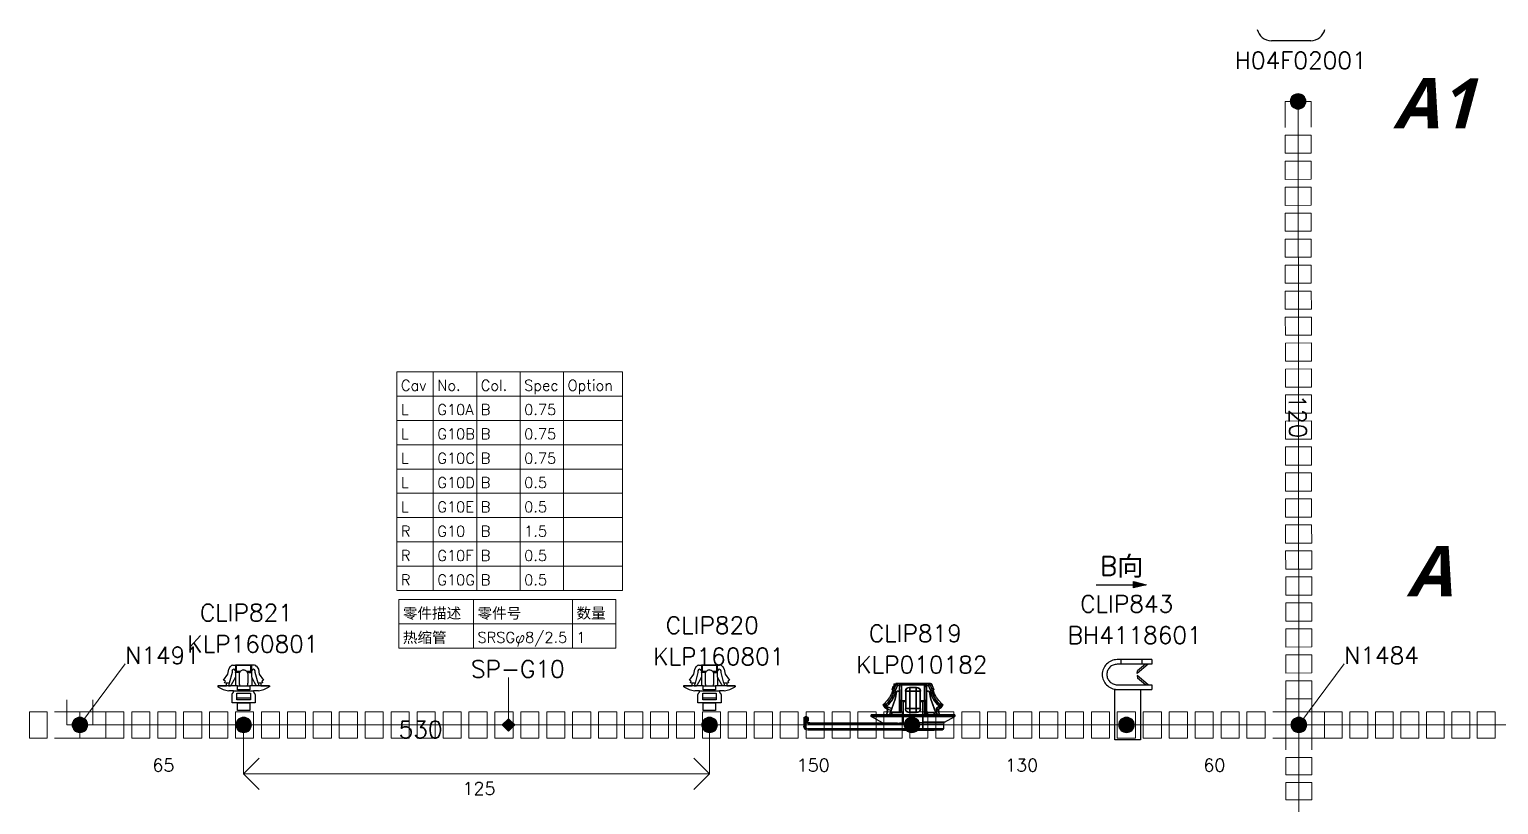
# Model space of a CAD drawing. Header units: millimetres. Extents: x 6 to 3615, y 6 to 858.
# Drawn here: x 282.6 to 517.6, y 182.5 to 306.5 of the extents above; entities that cross this region are included whole.
import ezdxf

# ---------------------------------------------------------------- set-up
doc = ezdxf.new("R2010")
doc.units = ezdxf.units.MM
doc.styles.add('SegoeUIBoldItalic_Style', font='segoeuiz.ttf')
doc.styles.add('Simplex_Style', font='simplex_.ttf')

msp = doc.modelspace()

# ---------------------------------------------------------------- hatches: boundary and pattern name
h = msp.add_hatch(color=0)
edge = h.paths.add_edge_path()
edge.add_arc((485.52, 295), 1.25, 0, 360)
h = msp.add_hatch(color=0)
edge = h.paths.add_edge_path()
edge.add_arc((485.52, 295), 1.25, 0, 360)
for points in [[(459.22, 218.2), (461.22, 217.7), (459.22, 217.2)], [(359.21, 194.27), (358.21, 195.27), (359.21, 196.27), (360.21, 195.27)]]:
    msp.add_hatch(color=0).paths.add_polyline_path(points)
h = msp.add_hatch(color=0)
edge = h.paths.add_edge_path()
edge.add_arc((290.65, 195.27), 1.25, 0, 360)
h = msp.add_hatch(color=0)
edge = h.paths.add_edge_path()
edge.add_arc((290.65, 195.27), 1.25, 0, 360)
h = msp.add_hatch(color=0)
edge = h.paths.add_edge_path()
edge.add_arc((316.85, 195.27), 1.25, 0, 360)
h = msp.add_hatch(color=0)
edge = h.paths.add_edge_path()
edge.add_arc((316.85, 195.27), 1.25, 0, 360)
h = msp.add_hatch(color=0)
edge = h.paths.add_edge_path()
edge.add_arc((391.38, 195.27), 1.25, 0, 360)
h = msp.add_hatch(color=0)
edge = h.paths.add_edge_path()
edge.add_arc((391.38, 195.27), 1.25, 0, 360)
h = msp.add_hatch(color=0)
edge = h.paths.add_edge_path()
edge.add_arc((423.75, 195.27), 1.25, 0, 360)
h = msp.add_hatch(color=0)
edge = h.paths.add_edge_path()
edge.add_arc((423.75, 195.27), 1.25, 0, 360)
h = msp.add_hatch(color=0)
edge = h.paths.add_edge_path()
edge.add_arc((458.08, 195.27), 1.25, 0, 360)
h = msp.add_hatch(color=0)
edge = h.paths.add_edge_path()
edge.add_arc((458.08, 195.27), 1.25, 0, 360)
h = msp.add_hatch(color=0)
edge = h.paths.add_edge_path()
edge.add_arc((485.65, 195.27), 1.25, 0, 360)
h = msp.add_hatch(color=0)
edge = h.paths.add_edge_path()
edge.add_arc((485.65, 195.27), 1.25, 0, 360)

# ---------------------------------------------------------------- linework, layer by layer
at = {"color": 0, "linetype": 'Continuous', "lineweight": 30, "flags": 128}
for points in [[(487.55, 304.69), (481.25, 304.69)], [(453.22, 217.7), (461.22, 217.7)], [(314.53, 201.93), (314.08, 201.93), (313.8, 202.01), (313.92, 202.3), (313.65, 202.42), (314.34, 203.39), (314.47, 204.17), (314.76, 204.65)], [(318.58, 204.84), (315.54, 204.84), (315.54, 202.91), (315.07, 202.08), (314.85, 201.71), (314.74, 201.5)], [(315.09, 204.84), (315.54, 204.84)], [(317.32, 203.87), (318.02, 203.87), (318.02, 204.78), (315.66, 204.78), (315.66, 203.87), (316.36, 203.87)], [(318.94, 201.5), (318.82, 201.71), (318.61, 202.08), (318.14, 202.91), (318.14, 204.84)], [(318.92, 204.65), (319.2, 204.17), (319.34, 203.39), (320.03, 202.42), (319.75, 202.3), (319.87, 202.01), (319.59, 201.93), (319.15, 201.93), (318.69, 203.66), (318.69, 203.9)], [(389.06, 201.93), (388.61, 201.93), (388.34, 202.01), (388.46, 202.3), (388.18, 202.42), (388.87, 203.39), (389.01, 204.17), (389.29, 204.65)], [(393.11, 204.84), (390.07, 204.84), (390.07, 202.91), (389.6, 202.08), (389.39, 201.71), (389.27, 201.5)], [(389.62, 204.84), (390.07, 204.84)], [(391.85, 203.87), (392.55, 203.87), (392.55, 204.78), (390.19, 204.78), (390.19, 203.87), (390.89, 203.87)], [(393.47, 201.5), (393.35, 201.71), (393.14, 202.08), (392.67, 202.91), (392.67, 204.84)], [(393.45, 204.65), (393.73, 204.17), (393.87, 203.39), (394.56, 202.42), (394.28, 202.3), (394.4, 202.01), (394.12, 201.93), (393.68, 201.93), (393.22, 203.66), (393.22, 203.9)], [(462.14, 205.71), (456.57, 205.71), (456.34, 205.7), (456.11, 205.66), (455.89, 205.61), (455.66, 205.53), (455.45, 205.43), (455.26, 205.31), (455.07, 205.17), (454.9, 205.01), (454.74, 204.84), (454.6, 204.65), (454.48, 204.45), (454.38, 204.24), (454.3, 204.02), (454.24, 203.8), (454.21, 203.57), (454.2, 203.34), (454.21, 203.1), (454.24, 202.87), (454.3, 202.65), (454.38, 202.43), (454.48, 202.22), (454.6, 202.02), (454.74, 201.83), (454.9, 201.66), (455.07, 201.5), (455.26, 201.36), (455.45, 201.24), (455.66, 201.14), (455.89, 201.07), (456.11, 201.01), (456.34, 200.97), (456.57, 200.96), (462.14, 200.96)], [(462.14, 204.97), (456.57, 204.97), (456.41, 204.96), (456.26, 204.94), (456.1, 204.9), (455.95, 204.85), (455.8, 204.78), (455.66, 204.7), (455.54, 204.6), (455.42, 204.49), (455.31, 204.37), (455.21, 204.24), (455.13, 204.11), (455.06, 203.96), (455.01, 203.81), (454.97, 203.65), (454.95, 203.49), (454.94, 203.34), (454.95, 203.17), (454.97, 203.02), (455.01, 202.86), (455.06, 202.71), (455.13, 202.57), (455.21, 202.43), (455.31, 202.3), (455.42, 202.18), (455.54, 202.07), (455.66, 201.98), (455.8, 201.89), (455.95, 201.83), (456.1, 201.77), (456.26, 201.73), (456.41, 201.71), (456.57, 201.7), (462.14, 201.7)], [(457.19, 205.71), (457.19, 204.97)], [(461.57, 204.97), (459.76, 203.48)], [(461.12, 204.97), (459.82, 203.9)], [(460.52, 205.71), (460.52, 204.97)], [(462.14, 205.71), (462.14, 204.97)], [(314.99, 203.9), (314.99, 203.66), (314.53, 201.93), (314.41, 201.5), (314.74, 201.5)], [(315.54, 202.91), (315.54, 201.5)], [(316.21, 203.67), (315.56, 203.67), (315.57, 203.71)], [(316.13, 203.35), (316.13, 201.97)], [(317.47, 203.67), (318.12, 203.67), (318.1, 203.71)], [(317.55, 201.97), (317.55, 203.35)], [(318.14, 202.91), (318.14, 201.5)], [(389.52, 203.9), (389.52, 203.66), (389.06, 201.93), (388.94, 201.5), (389.27, 201.5)], [(390.07, 202.91), (390.07, 201.5)], [(390.74, 203.67), (390.09, 203.67), (390.1, 203.71)], [(390.66, 203.35), (390.66, 201.97)], [(392, 203.67), (392.65, 203.67), (392.63, 203.71)], [(392.08, 201.97), (392.08, 203.35)], [(392.67, 202.91), (392.67, 201.5)], [(459.76, 203.48), (459.82, 203.9)], [(459.76, 203.19), (459.82, 202.77)], [(461.57, 201.7), (459.76, 203.19)], [(461.12, 201.7), (459.82, 202.77)], [(315.85, 201.5), (312.7, 201.5), (314.08, 201.5), (314.08, 201.93)], [(312.7, 201.5), (312.7, 201.38)], [(315.22, 200.71), (314.47, 200.71)], [(318.69, 200.16), (318.69, 198.78), (314.99, 198.78), (314.99, 200.16)], [(315.22, 200.49), (315.22, 200.71), (318.45, 200.71)], [(315.75, 199.29), (315.75, 200.33), (317.92, 200.33), (317.92, 199.29), (315.75, 199.29)], [(320.97, 201.5), (317.82, 201.5), (317.82, 200.9), (315.85, 200.9), (315.85, 201.5), (317.82, 201.5)], [(319.2, 200.71), (318.45, 200.71), (318.45, 200.49)], [(319.15, 201.93), (319.26, 201.5), (318.94, 201.5)], [(319.59, 201.93), (319.59, 201.5), (320.97, 201.5), (320.97, 201.38)], [(390.38, 201.5), (387.23, 201.5), (388.61, 201.5), (388.61, 201.93)], [(387.23, 201.5), (387.23, 201.38)], [(389.76, 200.71), (389.01, 200.71)], [(393.22, 200.16), (393.22, 198.78), (389.52, 198.78), (389.52, 200.16)], [(389.76, 200.49), (389.76, 200.71), (392.98, 200.71)], [(390.28, 199.29), (390.28, 200.33), (392.45, 200.33), (392.45, 199.29), (390.28, 199.29)], [(395.5, 201.5), (392.35, 201.5), (392.35, 200.9), (390.38, 200.9), (390.38, 201.5), (392.35, 201.5)], [(393.73, 200.71), (392.98, 200.71), (392.98, 200.49)], [(393.68, 201.93), (393.79, 201.5), (393.47, 201.5)], [(394.12, 201.93), (394.12, 201.5), (395.5, 201.5), (395.5, 201.38)], [(420.63, 200.87), (420.46, 200.25), (420.18, 199.67), (419.8, 199.16), (419.34, 198.72)], [(420.87, 200.78), (420.8, 200.45), (420.7, 200.13), (420.58, 199.82), (420.42, 199.53), (420.24, 199.26), (420.05, 199), (419.82, 198.77), (419.58, 198.56)], [(420.87, 200.78), (420.8, 200.45), (420.7, 200.13), (420.58, 199.82), (420.42, 199.53), (420.24, 199.26), (420.05, 199), (419.82, 198.77), (419.58, 198.56)], [(419.58, 198.56), (419.97, 198.92), (420.3, 199.33), (420.56, 199.78), (420.75, 200.27), (420.87, 200.78)], [(419.75, 198.35), (420.17, 198.72), (420.52, 199.15), (420.79, 199.63), (421.01, 200.16), (421.15, 200.74)], [(419.75, 198.35), (420.17, 198.72), (420.52, 199.15), (420.79, 199.63), (421.01, 200.16), (421.15, 200.74)], [(419.75, 198.35), (420.17, 198.73), (420.52, 199.17), (420.8, 199.66), (421.01, 200.19), (421.15, 200.74)], [(421.15, 200.74), (421.03, 200.26), (420.86, 199.79), (420.63, 199.35), (420.35, 198.94), (420.07, 198.62), (419.75, 198.35)], [(420.57, 200.86), (420.74, 201.46)], [(420.6, 200.86), (420.87, 200.78), (420.6, 200.84)], [(420.89, 201.71), (420.66, 201.1), (420.93, 201.02), (420.66, 201.11)], [(420.85, 201.71), (420.97, 201.86), (421.15, 201.91)], [(420.85, 200.79), (421.02, 201.39)], [(421.15, 200.74), (420.87, 200.78), (421.15, 200.74), (421.2, 200.93), (420.93, 201.02), (421.18, 201.69), (420.93, 201.02), (421.2, 200.93)], [(421.18, 201.69), (420.88, 201.71)], [(421.21, 201.67), (420.95, 201.69)], [(421.28, 200.5), (421.08, 199.39), (421.28, 200.5)], [(421.12, 200.73), (421.16, 200.93)], [(421.44, 201.91), (421.31, 201.88), (421.21, 201.76), (421.18, 201.69)], [(421.18, 201.69), (421.21, 201.79), (421.29, 201.87), (421.44, 201.91)], [(422.35, 199.03), (422.35, 196.9), (425.51, 196.9), (422.35, 196.9), (422.35, 199.03), (422.05, 199.09), (422.09, 199.18), (422.05, 199.09), (421.78, 199.09), (421.78, 200.96), (421.83, 201.6), (421.44, 201.6), (421.44, 201.91), (421.18, 201.91), (421.44, 201.91), (421.44, 201.6), (421.83, 201.6), (421.8, 201.88)], [(421.44, 201.6), (421.2, 200.93), (421.44, 201.6), (421.18, 201.69), (421.44, 201.6)], [(421.28, 200.53), (421.36, 200.67), (421.5, 200.72)], [(421.5, 200.68), (421.42, 200.67), (421.35, 200.64), (421.31, 200.58), (421.28, 200.5)], [(421.5, 200.68), (421.4, 200.66), (421.33, 200.61)], [(421.78, 201.91), (421.44, 201.91), (421.78, 201.91), (421.78, 201.91), (421.78, 201.91), (421.78, 201.91)], [(421.56, 200.68), (421.5, 200.68), (421.56, 200.68), (421.5, 200.68)], [(421.55, 200.69), (421.72, 200.62), (421.79, 200.47)], [(421.78, 200.46), (421.76, 200.58), (421.68, 200.66), (421.56, 200.68)], [(421.78, 200.46), (421.76, 200.58), (421.68, 200.66), (421.56, 200.68)], [(421.75, 200.95), (421.81, 201.61)], [(421.78, 201.91), (421.78, 201.9), (421.79, 201.86), (421.83, 201.6)], [(421.83, 201.6), (421.84, 201.75), (421.79, 201.88), (421.78, 201.9), (421.78, 201.91)], [(421.79, 201.91), (421.78, 201.91), (421.79, 201.91)], [(421.78, 200.46), (421.78, 199.09), (421.78, 200.96), (421.78, 200.46)], [(421.79, 201.91), (421.79, 201.91), (421.8, 201.91), (421.83, 201.89), (421.92, 201.83), (422.09, 201.68)], [(422.09, 201.68), (421.94, 201.83), (421.81, 201.91), (421.79, 201.91)], [(421.79, 201.91), (421.8, 201.91), (421.85, 201.89), (421.99, 201.79), (422.09, 201.68)], [(426.06, 201.91), (421.79, 201.91), (426.06, 201.91)], [(425.76, 201.68), (422.09, 201.68), (425.76, 201.68)], [(422.09, 201.68), (422.09, 199.18), (422.09, 201.68)], [(422.75, 200.69), (422.8, 200.93), (422.93, 201.14), (423.14, 201.27), (423.38, 201.33)], [(422.75, 200.69), (422.8, 200.93), (422.93, 201.14), (423.14, 201.27), (423.38, 201.33)], [(422.76, 200.66), (422.82, 200.91), (422.97, 201.12)], [(422.79, 200.65), (422.79, 199.11), (422.79, 200.65)], [(424.43, 197.88), (423.42, 197.88), (423.42, 200.65), (422.79, 200.65), (423.42, 200.65), (423.42, 197.88), (424.43, 197.88), (424.43, 197.24), (424.43, 197.88)], [(422.95, 201.11), (423.17, 201.26), (423.42, 201.31)], [(422.97, 201.13), (423.18, 201.27), (423.42, 201.32)], [(424.43, 201.28), (423.42, 201.28), (423.42, 200.65), (424.43, 200.65), (424.43, 197.88), (425.06, 197.88), (425.06, 199.03), (425.06, 197.88), (425.06, 200.65), (424.43, 200.65), (424.43, 201.28), (423.42, 201.28), (424.43, 201.28), (424.43, 200.65), (425.06, 200.65), (425.06, 199.11), (425.51, 199.11), (425.76, 199.18), (425.76, 201.68), (425.76, 199.18), (425.51, 199.11), (425.51, 199.03), (425.8, 199.09), (425.76, 199.18)], [(425.06, 197.88), (424.43, 197.88), (424.43, 200.65), (423.42, 200.65), (423.42, 201.28)], [(424.43, 201.29), (424.67, 201.24), (424.88, 201.12)], [(424.43, 201.29), (424.67, 201.24), (424.88, 201.12)], [(424.47, 201.33), (424.72, 201.27), (424.92, 201.14), (425.05, 200.93), (425.1, 200.69)], [(424.47, 201.33), (424.72, 201.27), (424.92, 201.14), (425.05, 200.93), (425.1, 200.69)], [(424.89, 201.12), (425.04, 200.91), (425.09, 200.65)], [(424.89, 201.12), (425.04, 200.91), (425.09, 200.65)], [(425.51, 199.03), (425.51, 196.9), (430.62, 196.9), (425.51, 196.9), (430.62, 196.9), (425.51, 196.9), (425.51, 199.03), (425.06, 199.03), (425.06, 199.11), (425.06, 199.03), (425.51, 199.03), (425.51, 199.11), (425.06, 199.11), (425.06, 200.65)], [(426.06, 201.91), (426.05, 201.91), (426, 201.89), (425.87, 201.79), (425.76, 201.68)], [(425.76, 201.68), (425.96, 201.84), (426.03, 201.9), (426.05, 201.91), (426.06, 201.91)], [(425.76, 201.68), (425.91, 201.83), (426.04, 201.91), (426.06, 201.91)], [(426.07, 201.91), (426.07, 201.91), (426.07, 201.9), (426.04, 201.85), (426.01, 201.67), (426.02, 201.6)], [(426.02, 201.6), (426.06, 201.86), (426.07, 201.9), (426.07, 201.91)], [(426.07, 200.96), (426.07, 199.09), (426.07, 200.96), (426.02, 201.6), (426.06, 201.87)], [(426.92, 201.02), (426.66, 200.93), (426.41, 201.6), (426.02, 201.6), (426.41, 201.6), (426.66, 200.93), (426.92, 201.02)], [(426.07, 201.91), (426.06, 201.91), (426.07, 201.91), (426.07, 201.91), (426.07, 201.91)], [(426.67, 201.69), (426.92, 201.02), (426.67, 201.69), (426.41, 201.6), (426.41, 201.91), (426.07, 201.91), (426.41, 201.91), (426.41, 201.6), (426.67, 201.69), (426.97, 201.71)], [(426.07, 201.46), (426.11, 200.82)], [(426.07, 200.46), (426.13, 200.62), (426.29, 200.69)], [(426.29, 200.68), (426.17, 200.66), (426.1, 200.58), (426.07, 200.46)], [(426.29, 200.68), (426.16, 200.65), (426.09, 200.56)], [(426.35, 200.68), (426.29, 200.68), (426.35, 200.68), (426.29, 200.68)], [(426.35, 200.72), (426.49, 200.67), (426.57, 200.53)], [(426.57, 200.5), (426.54, 200.58), (426.5, 200.64), (426.43, 200.67), (426.35, 200.68)], [(426.57, 200.5), (426.54, 200.58), (426.5, 200.64), (426.43, 200.67), (426.35, 200.68)], [(426.67, 201.69), (426.63, 201.78), (426.57, 201.85), (426.44, 201.91), (426.41, 201.91)], [(426.41, 201.91), (426.55, 201.87), (426.64, 201.79), (426.67, 201.69)], [(426.67, 201.91), (426.41, 201.91), (426.67, 201.91)], [(427.46, 197.48), (427.61, 197.08), (427.6, 197.56), (427.61, 197.08), (427.46, 197.48), (427.6, 197.56), (427.46, 197.48), (427.5, 197.37), (426.77, 199.39), (427.5, 197.37), (427.73, 197.37), (427.5, 197.37), (427.42, 197.59), (427.31, 197.89), (426.77, 199.39), (426.57, 200.5), (426.77, 199.39), (426.57, 200.5)], [(426.66, 201.93), (426.85, 201.88), (426.98, 201.73)], [(426.66, 200.93), (426.71, 200.74)], [(426.68, 200.94), (426.74, 200.74)], [(426.98, 200.78), (426.71, 200.74), (426.98, 200.78)], [(426.71, 200.74), (426.85, 200.16), (427.06, 199.63), (427.33, 199.15), (427.68, 198.72), (428.1, 198.35)], [(426.71, 200.74), (426.82, 200.26), (426.99, 199.79), (427.22, 199.35), (427.5, 198.94), (427.78, 198.62), (428.1, 198.35)], [(428.1, 198.35), (427.68, 198.73), (427.33, 199.17), (427.05, 199.66), (426.84, 200.19), (426.71, 200.74)], [(426.91, 201.06), (426.98, 200.84)], [(427.18, 201.11), (426.92, 201.02), (427.19, 201.1), (426.97, 201.71)], [(427.26, 200.84), (426.98, 200.78), (427.25, 200.86)], [(428.27, 198.56), (428.03, 198.77), (427.81, 199), (427.6, 199.26), (427.43, 199.53), (427.28, 199.82), (427.15, 200.13), (427.05, 200.45), (426.98, 200.78)], [(428.27, 198.56), (428.03, 198.77), (427.81, 199), (427.6, 199.26), (427.43, 199.53), (427.28, 199.82), (427.15, 200.13), (427.05, 200.45), (426.98, 200.78)], [(426.98, 200.78), (427.13, 200.19), (427.24, 199.9), (427.38, 199.62), (427.53, 199.36), (427.71, 199.11), (427.97, 198.82), (428.27, 198.56)], [(427.17, 201.19), (427.25, 200.88)], [(428.51, 198.72), (428.04, 199.16), (427.67, 199.67), (427.39, 200.25), (427.22, 200.87)], [(462.14, 201.7), (462.14, 200.96)], [(317.92, 199.57), (315.75, 199.57)], [(317.82, 197.6), (315.85, 197.6), (315.85, 198.78), (317.82, 198.78), (317.82, 197.6)], [(392.45, 199.57), (390.28, 199.57)], [(392.35, 197.6), (390.38, 197.6), (390.38, 198.78), (392.35, 198.78), (392.35, 197.6)], [(419.15, 198.47), (419.18, 198.61), (419.27, 198.72)], [(419.19, 198.34), (419.19, 198.47), (419.47, 198.35), (419.2, 198.47)], [(419.19, 198.36), (419.47, 198.22)], [(419.35, 198.09), (419.24, 198.2), (419.19, 198.36)], [(419.3, 198.71), (419.58, 198.56), (419.75, 198.35), (419.58, 198.56), (419.32, 198.72)], [(420.43, 197.59), (420.18, 196.9), (420.43, 197.59), (419.82, 197.82), (420.43, 197.59), (419.82, 197.82), (419.59, 197.95), (419.75, 198.22), (419.47, 198.22), (419.47, 198.35), (419.47, 198.22), (419.75, 198.22), (419.59, 197.95), (419.82, 197.82), (419.59, 197.95), (419.35, 198.09)], [(419.35, 198.09), (419.59, 197.95)], [(419.43, 198.35), (419.46, 198.46), (419.54, 198.56)], [(419.44, 198.35), (419.47, 198.46), (419.55, 198.56)], [(419.75, 198.35), (419.47, 198.35), (419.75, 198.35), (419.75, 198.22), (419.96, 198.1), (419.75, 198.22), (419.75, 198.35)], [(419.59, 197.95), (419.57, 197.96), (419.55, 197.98), (419.53, 197.99), (419.52, 198.01), (419.51, 198.04), (419.49, 198.06), (419.48, 198.08), (419.48, 198.11), (419.47, 198.14), (419.47, 198.16), (419.47, 198.19), (419.47, 198.22)], [(419.59, 197.95), (419.5, 198.04), (419.47, 198.16), (419.47, 198.22)], [(419.82, 197.82), (419.73, 196.9), (419.82, 197.82)], [(419.96, 198.1), (419.84, 197.87), (419.82, 197.83), (419.82, 197.82), (419.82, 197.82), (419.82, 197.82)], [(419.82, 197.82), (419.83, 197.82), (419.83, 197.82), (419.84, 197.83), (419.96, 198.1)], [(420.54, 197.89), (420.43, 197.59), (420.54, 197.89), (419.96, 198.1), (420.54, 197.89)], [(421.08, 199.39), (420.54, 197.89), (421.08, 199.39)], [(421.78, 199.09), (421.78, 199.11), (421.82, 199.14), (421.9, 199.18), (422.05, 199.18), (422.09, 199.18)], [(422.09, 199.18), (421.91, 199.16), (421.84, 199.14), (421.79, 199.12), (421.78, 199.1), (421.78, 199.09)], [(421.78, 199.09), (421.78, 197.24), (421.78, 199.09), (422.05, 199.09), (422.05, 197.24), (422.05, 199.09)], [(422.09, 199.18), (422.05, 199.15), (422.05, 199.13), (422.04, 199.11), (422.05, 199.09)], [(422.35, 199.11), (422.35, 199.03), (422.79, 199.03), (422.35, 199.03), (422.35, 199.11), (422.79, 199.11), (422.35, 199.11), (422.09, 199.18), (422.35, 199.11)], [(422.34, 199.1), (422.09, 199.17)], [(422.39, 199), (422.09, 199.06)], [(422.94, 197.43), (422.8, 197.63), (422.75, 197.87)], [(423.38, 197.2), (423.14, 197.26), (422.93, 197.39), (422.8, 197.59), (422.75, 197.84)], [(423.38, 197.2), (423.14, 197.26), (422.93, 197.39), (422.8, 197.59), (422.75, 197.84)], [(423.38, 197.2), (423.14, 197.26), (422.93, 197.39), (422.8, 197.59), (422.75, 197.84)], [(423.38, 197.2), (423.14, 197.26), (422.93, 197.39), (422.8, 197.59), (422.75, 197.84)], [(422.79, 199.11), (422.79, 199.03), (422.79, 199.11)], [(423.42, 197.88), (423.42, 197.24), (424.43, 197.24), (423.42, 197.24), (423.42, 197.88), (422.79, 197.88), (422.79, 199.03), (422.79, 197.88), (423.42, 197.88)], [(425.1, 197.84), (425.05, 197.59), (424.92, 197.39), (424.72, 197.26), (424.47, 197.2)], [(425.1, 197.84), (425.05, 197.59), (424.92, 197.39), (424.72, 197.26), (424.47, 197.2)], [(425.07, 197.87), (425.03, 197.64), (424.9, 197.43)], [(425.07, 197.87), (425.03, 197.64), (424.9, 197.43)], [(425.8, 199.08), (425.51, 199.02)], [(425.79, 199.15), (425.53, 199.08)], [(426.07, 199.09), (426.07, 199.1), (426.05, 199.12), (426.02, 199.14), (425.93, 199.16), (425.76, 199.18)], [(425.8, 199.09), (425.81, 199.11), (425.81, 199.13), (425.78, 199.17), (425.76, 199.18)], [(425.76, 199.18), (425.8, 199.18), (425.95, 199.18), (426.03, 199.14), (426.06, 199.11), (426.07, 199.1), (426.07, 199.09)], [(425.76, 199.18), (425.8, 199.15), (425.81, 199.13), (425.81, 199.11), (425.8, 199.09)], [(426.07, 199.09), (426.07, 196.9), (426.07, 199.09), (425.8, 199.09), (426.07, 199.09)], [(425.8, 199.09), (425.8, 196.9), (425.8, 199.09)], [(428.5, 198.09), (428.26, 197.95), (428.1, 198.22), (427.67, 197.97), (428.1, 198.22), (428.26, 197.95), (428.5, 198.09)], [(427.78, 197.72), (427.75, 197.75), (427.71, 197.82), (427.67, 197.97)], [(427.67, 197.97), (427.72, 197.79), (427.78, 197.72)], [(427.67, 197.97), (427.73, 197.37), (427.67, 197.97)], [(427.78, 197.72), (427.98, 197.78), (428.02, 197.8), (428.03, 197.81), (428.03, 197.81), (428.03, 197.82)], [(428.03, 197.82), (428.12, 196.9), (428.03, 197.82), (427.78, 197.72), (428.03, 197.82)], [(427.95, 197.77), (428.03, 197.82), (427.96, 197.77)], [(427.96, 197.77), (428.03, 197.82), (428.26, 197.95), (428.03, 197.82), (428.26, 197.95)], [(428.66, 198.36), (428.38, 198.22), (428.38, 198.35), (428.1, 198.35), (428.27, 198.56), (428.1, 198.35), (428.38, 198.35), (428.38, 198.22), (428.1, 198.22), (428.1, 198.35), (428.1, 198.22), (428.38, 198.22)], [(428.38, 198.22), (428.38, 198.19), (428.38, 198.16), (428.38, 198.14), (428.37, 198.11), (428.37, 198.08), (428.36, 198.06), (428.35, 198.04), (428.33, 198.01), (428.32, 197.99), (428.3, 197.98), (428.28, 197.96), (428.26, 197.95)], [(428.38, 198.22), (428.38, 198.1), (428.31, 197.99), (428.26, 197.95)], [(428.55, 198.71), (428.27, 198.56), (428.54, 198.72)], [(428.27, 198.56), (428.35, 198.47), (428.38, 198.35)], [(428.27, 198.18), (428.44, 198.27)], [(428.3, 198.56), (428.38, 198.46), (428.41, 198.35)], [(428.66, 198.47), (428.38, 198.35), (428.66, 198.47), (428.66, 198.34)], [(428.65, 198.34), (428.61, 198.2), (428.5, 198.09)], [(428.58, 198.72), (428.67, 198.61), (428.7, 198.47)], [(406.5, 196.36), (406.55, 196.49), (406.69, 196.55)], [(406.5, 196.36), (406.55, 196.49), (406.69, 196.55)], [(406.5, 196.36), (406.51, 196.44), (406.54, 196.5), (406.6, 196.54), (406.69, 196.55)], [(406.5, 196.36), (406.5, 195.92), (406.69, 195.92), (406.69, 195.1), (406.69, 195.92), (406.5, 195.92), (406.5, 196.36), (406.5, 195.1), (406.5, 195.92), (406.5, 195.1), (406.69, 195.1), (406.5, 195.1)], [(407.09, 194.65), (406.92, 194.68), (406.77, 194.78), (406.67, 194.93), (406.65, 195.1)], [(406.82, 194.78), (406.72, 194.92), (406.68, 195.1)], [(406.94, 195.92), (406.69, 195.92), (406.69, 196.55), (406.94, 196.55), (406.69, 196.55), (406.69, 195.92), (406.94, 195.92)], [(407.05, 195.57), (406.94, 195.73), (406.9, 195.92)], [(406.94, 196.55), (407.08, 196.49), (407.13, 196.36)], [(406.94, 196.55), (407.08, 196.49), (407.13, 196.36)], [(406.94, 196.55), (407.02, 196.54), (407.08, 196.5), (407.12, 196.44), (407.13, 196.36)], [(407.13, 195.92), (406.94, 195.92), (406.94, 196.55), (406.94, 195.92), (407.13, 195.92)], [(407.45, 195.41), (407.25, 195.45), (407.09, 195.56), (406.98, 195.72), (406.94, 195.91)], [(407.4, 195.6), (407.28, 195.63), (407.18, 195.7), (407.11, 195.8), (407.09, 195.92)], [(407.4, 195.6), (407.28, 195.63), (407.18, 195.7), (407.11, 195.8), (407.09, 195.92)], [(407.45, 195.37), (407.25, 195.41), (407.09, 195.52)], [(407.13, 196.36), (407.13, 195.92), (407.13, 196.36)], [(407.45, 195.6), (407.45, 195.41)], [(425.51, 195.41), (407.45, 195.41), (407.45, 195.6), (421.4, 195.59)], [(419.03, 195.6), (417.23, 196.64), (417.23, 196.9), (422.35, 196.9), (417.23, 196.9), (422.35, 196.9), (422.35, 196.64), (422.35, 196.9), (417.23, 196.9)], [(422.35, 196.64), (417.23, 196.64), (422.35, 196.64), (422.35, 195.56), (422.51, 195.56), (422.93, 195.56), (422.35, 195.56), (422.35, 196.64)], [(420.2, 196.9), (420.35, 197.37)], [(420.52, 196.9), (420.52, 197.24), (422.05, 197.24), (420.52, 197.24), (420.52, 196.9), (420.52, 197.24)], [(421.25, 195.6), (421.24, 195.6)], [(421.24, 195.6), (421.72, 195.58)], [(421.25, 195.6), (421.42, 195.6), (422.21, 195.56)], [(422.07, 195.56), (421.75, 195.58)], [(422.28, 195.56), (422.21, 195.56), (422.28, 195.56)], [(422.24, 195.56), (422.35, 195.56), (422.28, 195.56), (422.35, 195.56), (422.27, 195.56)], [(422.35, 196.9), (422.35, 196.04)], [(425.51, 196.64), (422.35, 196.64), (425.51, 196.64)], [(422.88, 195.56), (422.35, 195.56), (422.93, 195.56)], [(425.51, 195.68), (424.23, 195.58), (422.96, 195.54)], [(423.42, 197.23), (423.18, 197.28), (422.98, 197.41)], [(422.99, 196.9), (423.93, 196.9), (422.99, 196.9)], [(424.88, 197.4), (424.68, 197.26), (424.43, 197.21)], [(424.88, 197.4), (424.68, 197.26), (424.43, 197.21)], [(424.88, 197.4), (424.68, 197.26), (424.43, 197.21)], [(425.52, 195.7), (425.52, 195.42), (428.82, 195.42), (425.52, 195.42), (425.52, 195.7), (425.51, 195.7), (425.51, 196.9), (425.51, 195.7), (425.52, 195.7)], [(428.98, 195.7), (425.52, 195.7), (428.98, 195.7), (430.62, 196.64), (425.51, 196.64), (430.62, 196.64)], [(428.82, 195.42), (428.82, 194.66), (425.51, 194.66), (425.51, 195.41), (425.51, 194.66), (428.82, 194.66)], [(425.52, 195.41), (425.51, 195.41), (425.52, 195.41)], [(427.33, 197.24), (426.07, 197.24), (427.33, 197.24), (427.33, 196.9), (427.33, 197.24)], [(427.66, 196.9), (427.5, 197.37), (427.66, 196.92), (427.67, 196.9)], [(427.67, 196.9), (427.61, 197.08), (427.67, 196.9)], [(427.86, 196.91), (427.76, 197.13), (427.72, 197.38)], [(427.9, 196.88), (427.79, 197.1), (427.72, 197.34)], [(427.9, 196.9), (427.88, 196.92), (427.9, 196.89)], [(428.82, 195.42), (428.86, 195.58), (428.98, 195.69)], [(430.62, 196.89), (430.61, 196.63)], [(407.09, 194.42), (406.84, 194.47), (406.64, 194.61), (406.51, 194.81), (406.45, 195.05)], [(407.09, 194.42), (406.84, 194.47), (406.64, 194.61), (406.51, 194.81), (406.45, 195.05)], [(407.09, 194.42), (406.84, 194.47), (406.64, 194.61), (406.51, 194.81), (406.45, 195.05)], [(425.49, 194.67), (407.13, 194.66)], [(407.13, 194.47), (425.52, 194.47)], [(422.32, 194.42), (427.33, 194.42)], [(425.51, 194.47), (428.62, 194.47)], [(427.71, 194.47), (428.63, 194.47)], [(428.82, 194.66), (428.76, 194.52), (428.63, 194.47)]]:
    msp.add_lwpolyline(points, dxfattribs=at)
at = {"color": 0, "linetype": 'Continuous', "lineweight": 13, "flags": 128}
for points in [[(487.6, 295), (483.44, 295)], [(483.44, 295), (483.44, 290.84)], [(487.6, 295), (487.61, 290.85)], [(487.61, 286.69), (487.61, 289.6), (483.44, 289.6), (483.45, 286.69), (487.61, 286.69)], [(487.62, 282.54), (487.62, 285.44), (483.45, 285.44), (483.45, 282.53), (487.62, 282.54)], [(487.63, 278.38), (487.62, 281.29), (483.46, 281.28), (483.46, 278.37), (487.63, 278.38)], [(487.63, 274.22), (487.63, 277.13), (483.46, 277.13), (483.46, 274.22), (487.63, 274.22)], [(487.64, 270.07), (487.63, 272.98), (483.47, 272.97), (483.47, 270.06), (487.64, 270.07)], [(487.64, 265.91), (487.64, 268.82), (483.47, 268.82), (483.48, 265.91), (487.64, 265.91)], [(487.65, 261.76), (487.64, 264.67), (483.48, 264.66), (483.48, 261.75), (487.65, 261.76)], [(487.65, 257.6), (487.65, 260.51), (483.48, 260.51), (483.49, 257.6), (487.65, 257.6)], [(487.66, 253.45), (487.65, 256.36), (483.49, 256.35), (483.49, 253.44), (487.66, 253.45)], [(487.66, 249.29), (487.66, 252.2), (483.49, 252.19), (483.5, 249.29), (487.66, 249.29)], [(487.67, 245.14), (487.67, 248.04), (483.5, 248.04), (483.5, 245.13), (487.67, 245.14)], [(487.67, 240.98), (487.67, 243.89), (483.5, 243.88), (483.51, 240.97), (487.67, 240.98)], [(487.68, 236.82), (487.68, 239.73), (483.51, 239.73), (483.51, 236.82), (487.68, 236.82)], [(487.69, 232.67), (487.68, 235.58), (483.52, 235.57), (483.52, 232.66), (487.69, 232.67)], [(487.69, 228.51), (487.69, 231.42), (483.52, 231.42), (483.52, 228.51), (487.69, 228.51)], [(487.7, 224.36), (487.69, 227.27), (483.53, 227.26), (483.53, 224.35), (487.7, 224.36)], [(487.7, 220.2), (487.7, 223.11), (483.53, 223.11), (483.54, 220.2), (487.7, 220.2)], [(487.71, 216.05), (487.7, 218.96), (483.54, 218.95), (483.54, 216.04), (487.71, 216.05)], [(487.71, 211.89), (487.71, 214.8), (483.54, 214.79), (483.55, 211.89), (487.71, 211.89)], [(487.72, 207.74), (487.71, 210.64), (483.55, 210.64), (483.55, 207.73), (487.72, 207.74)], [(487.72, 203.58), (487.72, 206.49), (483.55, 206.48), (483.56, 203.57), (487.72, 203.58)], [(487.73, 199.42), (487.73, 202.33), (483.56, 202.33), (483.56, 199.42), (487.73, 199.42)], [(288.57, 195.27), (288.57, 199.31)], [(292.73, 195.27), (292.73, 199.31)], [(483.57, 195.26), (483.56, 199.42)], [(487.73, 195.27), (487.73, 199.42)], [(282.57, 193.18), (285.4, 193.18), (285.4, 197.35), (282.57, 197.35), (282.57, 193.18)], [(290.65, 197.35), (286.61, 197.35)], [(292.73, 195.27), (288.57, 195.27)], [(290.65, 193.18), (290.65, 197.35)], [(290.65, 197.35), (294.8, 197.35)], [(290.65, 193.18), (290.65, 197.35)], [(294.8, 193.18), (297.7, 193.18), (297.7, 197.35), (294.8, 197.35), (294.8, 193.18)], [(298.95, 193.18), (301.85, 193.18), (301.85, 197.35), (298.95, 197.35), (298.95, 193.18)], [(303.1, 193.18), (306, 193.18), (306, 197.35), (303.1, 197.35), (303.1, 193.18)], [(307.25, 193.18), (310.15, 193.18), (310.15, 197.35), (307.25, 197.35), (307.25, 193.18)], [(311.4, 193.18), (314.3, 193.18), (314.3, 197.35), (311.4, 197.35), (311.4, 193.18)], [(315.54, 193.18), (318.45, 193.18), (318.45, 197.35), (315.54, 197.35), (315.54, 193.18)], [(319.69, 193.18), (322.6, 193.18), (322.6, 197.35), (319.69, 197.35), (319.69, 193.18)], [(323.84, 193.18), (326.75, 193.18), (326.75, 197.35), (323.84, 197.35), (323.84, 193.18)], [(327.99, 193.18), (330.9, 193.18), (330.9, 197.35), (327.99, 197.35), (327.99, 193.18)], [(332.14, 193.18), (335.04, 193.18), (335.04, 197.35), (332.14, 197.35), (332.14, 193.18)], [(336.29, 193.18), (339.19, 193.18), (339.19, 197.35), (336.29, 197.35), (336.29, 193.18)], [(340.44, 193.18), (343.34, 193.18), (343.34, 197.35), (340.44, 197.35), (340.44, 193.18)], [(344.59, 193.18), (347.49, 193.18), (347.49, 197.35), (344.59, 197.35), (344.59, 193.18)], [(348.74, 193.18), (351.64, 193.18), (351.64, 197.35), (348.74, 197.35), (348.74, 193.18)], [(352.89, 193.18), (355.79, 193.18), (355.79, 197.35), (352.89, 197.35), (352.89, 193.18)], [(357.03, 193.18), (359.94, 193.18), (359.94, 197.35), (357.03, 197.35), (357.03, 193.18)], [(358.21, 195.27), (359.21, 196.27), (360.21, 195.27), (359.21, 194.27)], [(361.18, 193.18), (364.09, 193.18), (364.09, 197.35), (361.18, 197.35), (361.18, 193.18)], [(365.33, 193.18), (368.24, 193.18), (368.24, 197.35), (365.33, 197.35), (365.33, 193.18)], [(369.48, 193.18), (372.39, 193.18), (372.39, 197.35), (369.48, 197.35), (369.48, 193.18)], [(373.63, 193.18), (376.53, 193.18), (376.53, 197.35), (373.63, 197.35), (373.63, 193.18)], [(377.78, 193.18), (380.68, 193.18), (380.68, 197.35), (377.78, 197.35), (377.78, 193.18)], [(381.93, 193.18), (384.83, 193.18), (384.83, 197.35), (381.93, 197.35), (381.93, 193.18)], [(386.08, 193.18), (388.98, 193.18), (388.98, 197.35), (386.08, 197.35), (386.08, 193.18)], [(390.23, 193.18), (393.13, 193.18), (393.13, 197.35), (390.23, 197.35), (390.23, 193.18)], [(394.37, 193.18), (397.28, 193.18), (397.28, 197.35), (394.37, 197.35), (394.37, 193.18)], [(398.52, 193.18), (401.43, 193.18), (401.43, 197.35), (398.52, 197.35), (398.52, 193.18)], [(402.67, 193.18), (405.58, 193.18), (405.58, 197.35), (402.67, 197.35), (402.67, 193.18)], [(406.82, 193.18), (409.73, 193.18), (409.73, 197.35), (406.82, 197.35), (406.82, 193.18)], [(410.97, 193.18), (413.87, 193.18), (413.87, 197.35), (410.97, 197.35), (410.97, 193.18)], [(415.12, 193.18), (418.02, 193.18), (418.02, 197.35), (415.12, 197.35), (415.12, 193.18)], [(419.27, 193.18), (422.17, 193.18), (422.17, 197.35), (419.27, 197.35), (419.27, 193.18)], [(423.42, 193.18), (426.32, 193.18), (426.32, 197.35), (423.42, 197.35), (423.42, 193.18)], [(427.57, 193.18), (430.47, 193.18), (430.47, 197.35), (427.57, 197.35), (427.57, 193.18)], [(431.71, 193.18), (434.62, 193.18), (434.62, 197.35), (431.71, 197.35), (431.71, 193.18)], [(435.86, 193.18), (438.77, 193.18), (438.77, 197.35), (435.86, 197.35), (435.86, 193.18)], [(440.01, 193.18), (442.92, 193.18), (442.92, 197.35), (440.01, 197.35), (440.01, 193.18)], [(444.16, 193.18), (447.07, 193.18), (447.07, 197.35), (444.16, 197.35), (444.16, 193.18)], [(448.31, 193.18), (451.21, 193.18), (451.21, 197.35), (448.31, 197.35), (448.31, 193.18)], [(452.46, 193.18), (455.36, 193.18), (455.36, 197.35), (452.46, 197.35), (452.46, 193.18)], [(456.61, 193.18), (459.51, 193.18), (459.51, 197.35), (456.61, 197.35), (456.61, 193.18)], [(460.76, 193.18), (463.66, 193.18), (463.66, 197.35), (460.76, 197.35), (460.76, 193.18)], [(464.91, 193.18), (467.81, 193.18), (467.81, 197.35), (464.91, 197.35), (464.91, 193.18)], [(469.06, 193.18), (471.96, 193.18), (471.96, 197.35), (469.06, 197.35), (469.06, 193.18)], [(473.2, 193.18), (476.11, 193.18), (476.11, 197.35), (473.2, 197.35), (473.2, 193.18)], [(477.35, 193.18), (480.26, 193.18), (480.26, 197.35), (477.35, 197.35), (477.35, 193.18)], [(485.65, 197.35), (481.5, 197.35)], [(487.73, 195.27), (483.57, 195.26)], [(487.73, 195.27), (483.57, 195.27)], [(483.57, 195.27), (483.57, 191.27)], [(485.65, 193.18), (485.65, 197.35)], [(485.65, 197.35), (489.73, 197.35)], [(485.65, 193.18), (485.65, 197.35)], [(487.73, 195.27), (487.73, 191.27)], [(489.73, 193.18), (492.59, 193.18), (492.59, 197.35), (489.73, 197.35), (489.73, 193.18)], [(493.81, 193.18), (496.66, 193.18), (496.66, 197.35), (493.81, 197.35), (493.81, 193.18)], [(497.89, 193.18), (500.74, 193.18), (500.74, 197.35), (497.89, 197.35), (497.89, 193.18)], [(501.97, 193.18), (504.82, 193.18), (504.82, 197.35), (501.97, 197.35), (501.97, 193.18)], [(506.05, 193.18), (508.9, 193.18), (508.9, 197.35), (506.05, 197.35), (506.05, 193.18)], [(510.12, 193.18), (512.98, 193.18), (512.98, 197.35), (510.12, 197.35), (510.12, 193.18)], [(514.2, 193.18), (517.06, 193.18), (517.06, 197.35), (514.2, 197.35), (514.2, 193.18)], [(290.65, 193.18), (286.61, 193.18)], [(290.65, 193.18), (294.8, 193.18)], [(485.65, 193.18), (481.5, 193.18)], [(485.65, 193.18), (489.73, 193.18)], [(487.73, 187.27), (487.73, 190.07), (483.57, 190.07), (483.57, 187.27), (487.73, 187.27)], [(487.73, 183.27), (487.73, 186.07), (483.57, 186.07), (483.57, 183.27), (487.73, 183.27)]]:
    msp.add_lwpolyline(points, close=True, dxfattribs=at)
for points in [[(485.65, 195.27), (485.52, 295)], [(341.35, 251.76), (377.47, 251.76)], [(341.35, 251.76), (341.35, 216.76)], [(341.35, 251.76), (377.47, 251.76)], [(347.19, 251.76), (347.19, 216.76)], [(354.13, 251.76), (354.13, 216.76)], [(361.08, 251.76), (361.08, 216.76)], [(368.02, 251.76), (368.02, 216.76)], [(377.47, 251.76), (377.47, 216.76)], [(341.35, 247.87), (377.47, 247.87)], [(341.35, 243.98), (377.47, 243.98)], [(341.35, 240.09), (377.47, 240.09)], [(341.35, 236.2), (377.47, 236.2)], [(341.35, 232.32), (377.47, 232.32)], [(341.35, 228.43), (377.47, 228.43)], [(341.35, 224.54), (377.47, 224.54)], [(341.35, 220.65), (377.47, 220.65)], [(341.35, 216.76), (377.47, 216.76)], [(341.67, 215.32), (376.39, 215.32)], [(341.67, 215.32), (341.67, 207.55)], [(341.67, 215.32), (376.39, 215.32)], [(353.61, 215.32), (353.61, 207.55)], [(369.45, 215.32), (369.45, 207.55)], [(376.39, 215.32), (376.39, 207.55)], [(341.67, 211.43), (376.39, 211.43)], [(341.67, 207.55), (376.39, 207.55)], [(290.65, 195.27), (297.9, 205.02)], [(485.65, 195.27), (492.9, 205.02)], [(359.21, 195.27), (359.21, 202.85)], [(485.65, 195.27), (290.65, 195.27)], [(316.85, 195.27), (316.85, 187.45)], [(391.38, 195.27), (391.38, 187.45)], [(640.65, 195.27), (485.65, 195.27)], [(485.65, 195.27), (485.65, 135.27)], [(316.85, 187.45), (319.35, 189.95)], [(391.38, 187.45), (388.88, 189.95)], [(391.38, 187.45), (316.85, 187.45)], [(316.85, 187.45), (319.35, 184.95)], [(391.38, 187.45), (388.88, 184.95)]]:
    msp.add_lwpolyline(points, dxfattribs=at)
at = {"color": 0, "linetype": 'Continuous', "lineweight": 30, "flags": 128}
for points in [[(461.22, 217.7), (459.22, 217.2), (459.22, 218.2)], [(456.21, 200.96), (460.3, 200.96), (460.3, 192.89), (456.21, 192.89)]]:
    msp.add_lwpolyline(points, close=True, dxfattribs=at)
at = {"color": 0, "linetype": 'Continuous', "lineweight": 13}
for centre in [(485.52, 295), (485.52, 295), (290.65, 195.27), (290.65, 195.27), (316.85, 195.27), (316.85, 195.27), (391.38, 195.27), (391.38, 195.27), (423.75, 195.27), (423.75, 195.27), (458.08, 195.27), (458.08, 195.27), (485.65, 195.27), (485.65, 195.27)]:
    msp.add_circle(centre, 1.25, dxfattribs=at)
at = {"color": 0, "linetype": 'Continuous', "lineweight": 30}
for centre, radius, start, end in [((481.25, 306.99), 2.3, -168, -90), ((487.55, 306.99), 2.3, -90, -12), ((315.11, 204.42), 0.417, 93, 149), ((318.57, 204.42), 0.417, 32, 88), ((389.65, 204.42), 0.417, 93, 149), ((393.1, 204.42), 0.417, 32, 88), ((315.26, 203.9), 0.276, 0, -180), ((316.01, 203.54), 0.474, 164, 179), ((316.46, 203.37), 0.943, 148, 155), ((316.89, 203.34), 0.76, 153, -180), ((316.55, 203.52), 0.375, 138, 156), ((316.52, 203.61), 0.297, 126, 150), ((316.82, 203.38), 0.674, 112, 133), ((316.84, 203.35), 0.708, 90, 111), ((316.86, 203.49), 0.565, 65, 92), ((316.85, 203.38), 0.674, 47, 68), ((316.91, 203.39), 0.615, 26, 37), ((316.86, 203.35), 0.688, 0, 30), ((317.69, 203.61), 0.422, 24, 39), ((317.78, 203.62), 0.339, 17, 32), ((317.67, 203.54), 0.477, 1, 16), ((318.41, 203.9), 0.276, 0, -180), ((389.79, 203.9), 0.276, 0, -180), ((390.54, 203.54), 0.474, 164, 179), ((390.99, 203.37), 0.943, 148, 155), ((391.42, 203.34), 0.76, 153, -180), ((391.08, 203.52), 0.375, 138, 156), ((391.05, 203.61), 0.297, 126, 150), ((391.35, 203.38), 0.674, 112, 133), ((391.37, 203.35), 0.708, 90, 111), ((391.39, 203.49), 0.565, 65, 92), ((391.38, 203.38), 0.674, 47, 68), ((391.44, 203.39), 0.615, 26, 37), ((391.39, 203.35), 0.688, 0, 30), ((392.22, 203.61), 0.422, 24, 39), ((392.31, 203.62), 0.339, 17, 32), ((392.2, 203.54), 0.477, 1, 16), ((392.94, 203.9), 0.276, 0, -180), ((315.32, 205.64), 5, -121, -100), ((315.22, 200.16), 0.237, 109, -180), ((315.11, 200.5), 0.112, -72, 2), ((316.84, 201.95), 0.711, -180, -138), ((316.83, 201.95), 0.711, -42, 0), ((318.57, 200.49), 0.112, 179, -107), ((318.45, 200.16), 0.237, 0, 71), ((318.35, 205.64), 5, -80, -59), ((389.85, 205.64), 5, -121, -100), ((389.76, 200.16), 0.237, 109, -180), ((389.64, 200.5), 0.112, -72, 2), ((391.37, 201.95), 0.711, -180, -138), ((391.36, 201.95), 0.711, -42, 0), ((393.1, 200.49), 0.112, 179, -107), ((392.98, 200.16), 0.237, 0, 71), ((392.89, 205.64), 5, -80, -59)]:
    msp.add_arc(centre, radius, start, end, dxfattribs=at)

# ---------------------------------------------------------------- texts
at = {"color": 0, "linetype": 'Continuous', "style": 'Simplex_Style'}
for s, height, p in [('H04F02001', 2.734, (475.4, 300.18)), ('Cav', 1.709, (342.01, 248.73)), ('No.', 1.709, (347.84, 248.73)), ('Col.', 1.709, (354.78, 248.73)), ('Spec', 1.709, (361.73, 248.73)), ('Option', 1.709, (368.67, 248.73)), ('L', 1.71, (342.01, 244.84)), ('G10A', 1.709, (347.84, 244.84)), ('B', 1.71, (354.78, 244.84)), ('0.75', 1.709, (361.73, 244.84)), ('L', 1.71, (342.01, 240.95)), ('G10B', 1.709, (347.84, 240.95)), ('B', 1.71, (354.78, 240.95)), ('0.75', 1.709, (361.73, 240.95)), ('L', 1.71, (342.01, 237.06)), ('G10C', 1.709, (347.84, 237.06)), ('B', 1.71, (354.78, 237.06)), ('0.75', 1.709, (361.73, 237.06)), ('L', 1.71, (342.01, 233.17)), ('G10D', 1.709, (347.84, 233.17)), ('B', 1.71, (354.78, 233.17)), ('0.5', 1.709, (361.73, 233.17)), ('L', 1.71, (342.01, 229.29)), ('G10E', 1.709, (347.84, 229.29)), ('B', 1.71, (354.78, 229.29)), ('0.5', 1.709, (361.73, 229.29)), ('R', 1.71, (342.01, 225.4)), ('G10', 1.709, (347.84, 225.4)), ('B', 1.71, (354.78, 225.4)), ('1.5', 1.709, (361.73, 225.4)), ('R', 1.71, (342.01, 221.51)), ('G10F', 1.709, (347.84, 221.51)), ('B', 1.71, (354.78, 221.51)), ('0.5', 1.709, (361.73, 221.51)), ('B向', 3.076, (453.81, 219.16)), ('R', 1.71, (342.01, 217.62)), ('G10G', 1.709, (347.84, 217.62)), ('B', 1.71, (354.78, 217.62)), ('0.5', 1.709, (361.73, 217.62)), ('CLIP821', 2.734, (309.85, 211.85)), ('零件描述', 1.709, (342.32, 212.29)), ('零件号', 1.709, (354.26, 212.29)), ('数量', 1.709, (370.1, 212.29)), ('CLIP843', 2.734, (450.67, 213.26)), ('CLIP820', 2.734, (384.38, 209.85)), ('KLP160801', 2.734, (307.85, 206.85)), ('热缩管', 1.709, (342.32, 208.41)), ('SRSGφ8/2.5', 1.709, (354.26, 208.41)), ('1', 1.71, (370.1, 208.41)), ('CLIP819', 2.734, (416.86, 208.54)), ('BH4118601', 2.734, (448.67, 208.26)), ('N1491', 2.734, (297.9, 205.02)), ('KLP160801', 2.734, (382.38, 204.85)), ('N1484', 2.734, (492.9, 205.02)), ('SP-G10', 2.734, (353.21, 202.85)), ('KLP010182', 2.734, (414.86, 203.54)), ('530', 2.734, (341.64, 193.16)), ('65', 2.051, (302.25, 187.81)), ('150', 2.051, (405.32, 187.81)), ('130', 2.051, (438.67, 187.81)), ('60', 2.051, (470.37, 187.81)), ('125', 2.051, (351.86, 184.08))]:
    msp.add_text(s, height=height, dxfattribs=at).set_placement(p)
msp.add_text('120', height=2.734, rotation=-89, dxfattribs=at).set_placement((484.03, 248.11))
at = {"char_height": 8, "attachment_point": 1, "style": 'SegoeUIBoldItalic_Style'}
for s, insert in [('{\\fSegoe UI Semilight|b1|i1|c134|p34;\\C1;A1}', (500.76, 298.7)), ('{\\fSegoe UI Semilight|b1|i1|c134|p34;\\C1;A}', (502.9, 223.83))]:
    msp.add_mtext_dynamic_manual_height_columns(s, width=42.6639, gutter_width=12.5, heights=[2.5], dxfattribs=dict(at, insert=insert))

doc.saveas('drawing.dxf')
